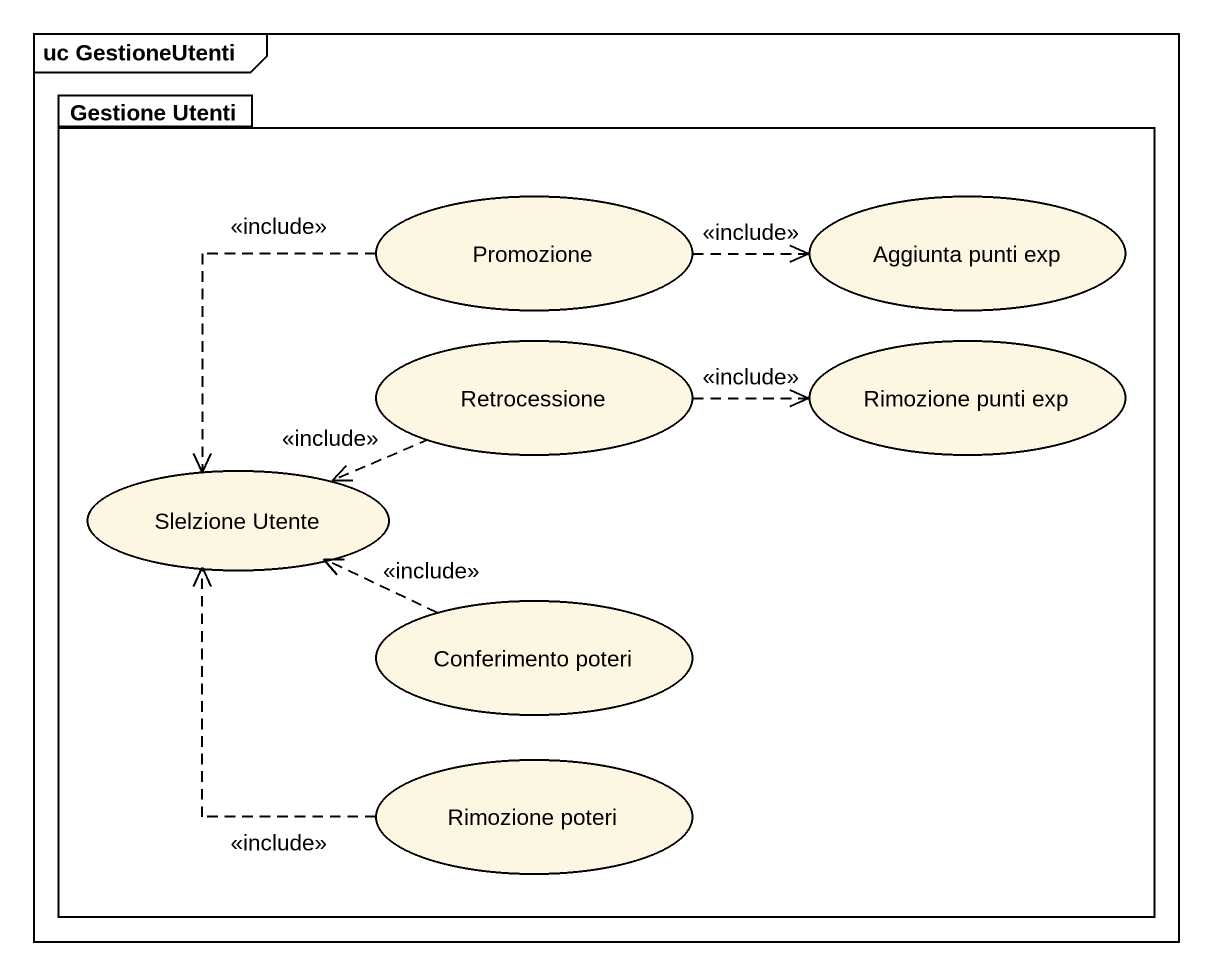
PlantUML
@startuml
mainframe uc GestioneUtenti
package "Gestione Utenti" as Gestione_Utenti {
  usecase Promozione
  usecase "Aggiunta punti exp" as Aggiunta_punti_exp
  usecase Retrocessione
  usecase "Rimozione punti exp" as Rimozione_punti_exp
  usecase "Slelzione Utente" as Slelzione_Utente
  usecase "Conferimento poteri" as Conferimento_poteri
  usecase "Rimozione poteri" as Rimozione_poteri
}
Promozione .right.> Aggiunta_punti_exp : <<include>>
Promozione ..> Slelzione_Utente : <<include>>
Retrocessione .right.> Rimozione_punti_exp : <<include>>
Retrocessione .left.> Slelzione_Utente : <<include>>
Conferimento_poteri .left.> Slelzione_Utente : <<include>>
Rimozione_poteri .up.> Slelzione_Utente : <<include>>
@enduml
